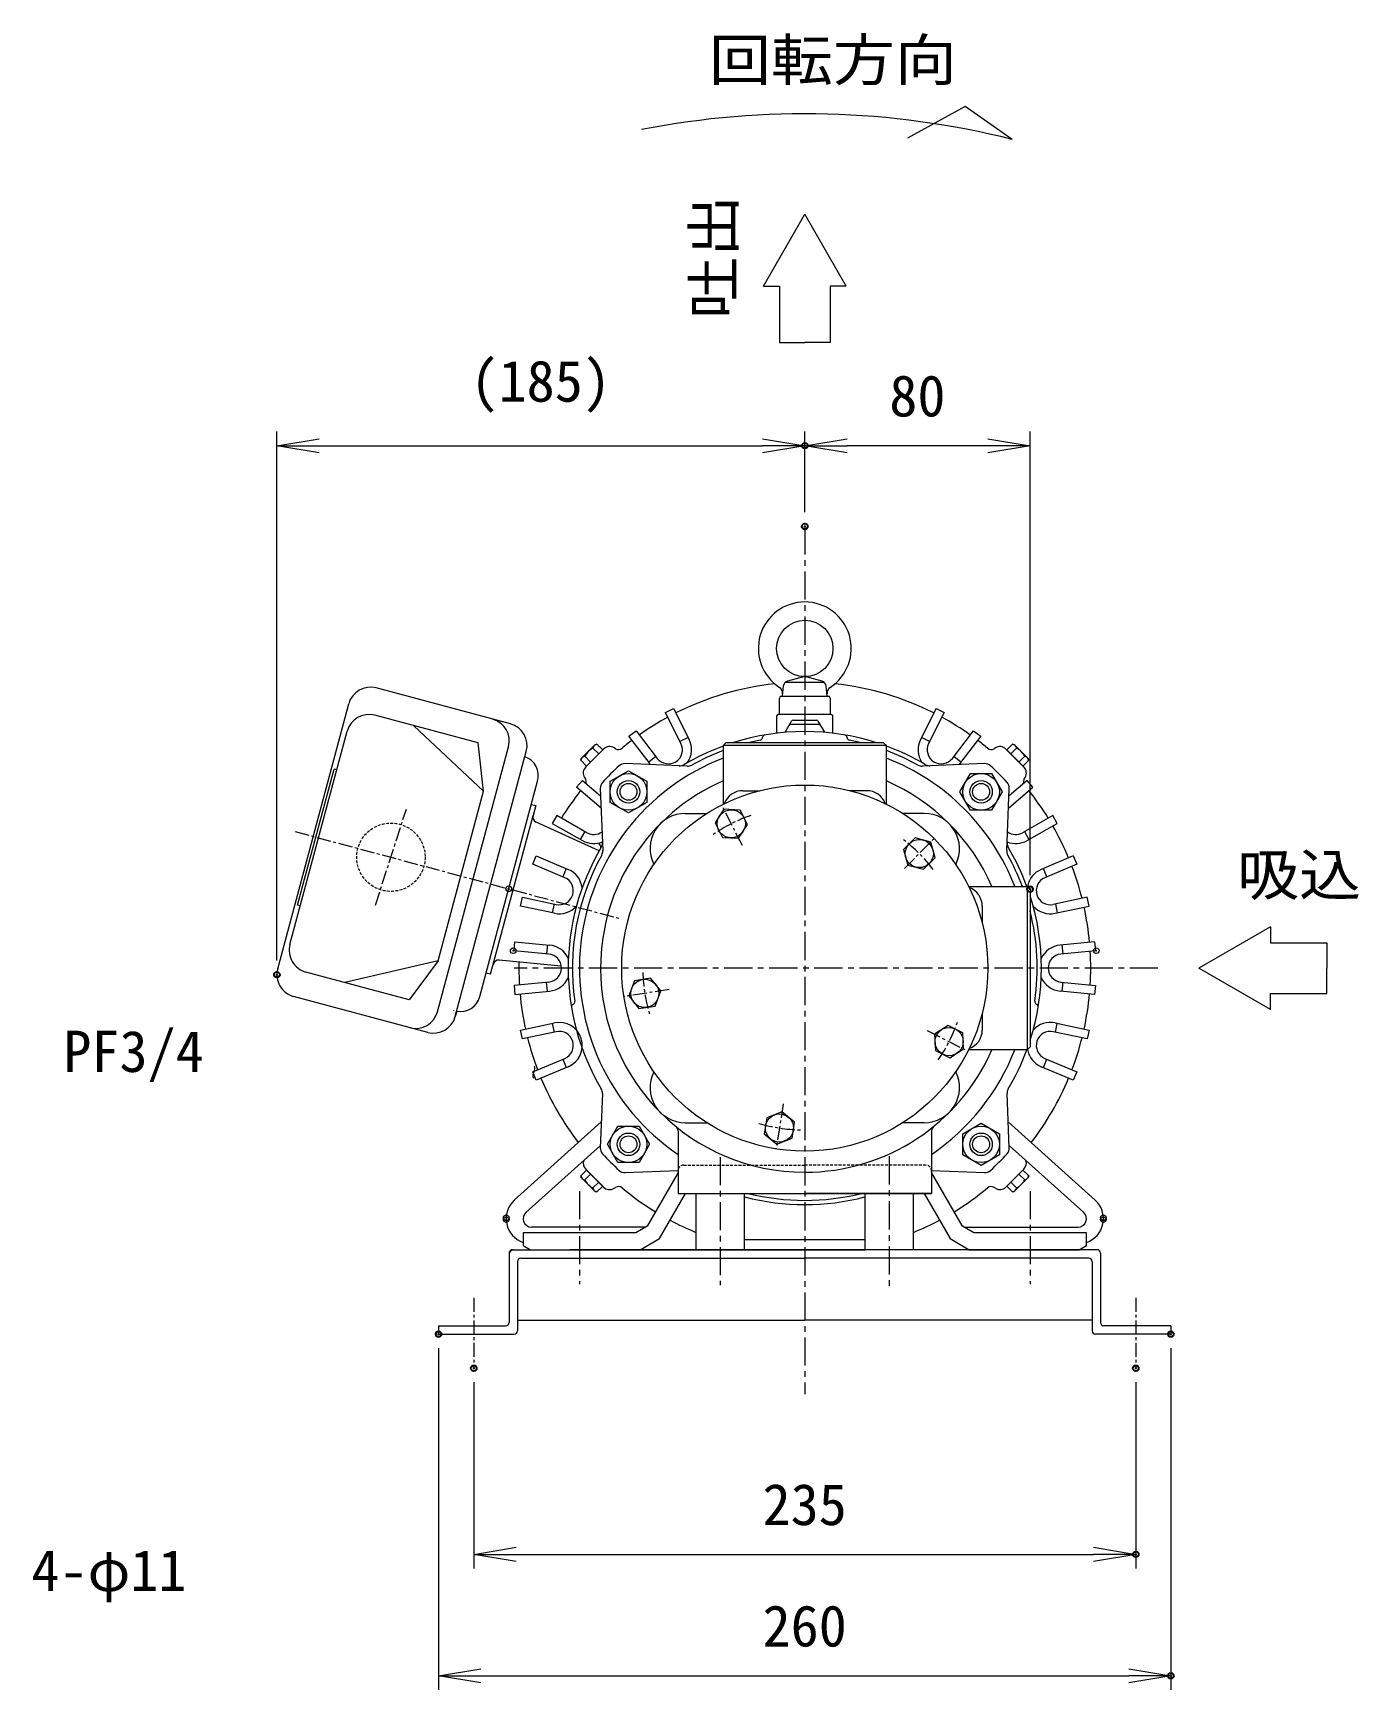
# Model space of a CAD drawing. Units: millimetres at full size, sheet at 1:4. Extents: x -742 to 843, y -393 to 799.
# Drawn here: x -742 to -271, y -192 to 397 of the extents above; entities that cross this region are included whole.
import ezdxf
from ezdxf.enums import TextEntityAlignment as Align

# ---------------------------------------------------------------- set-up
doc = ezdxf.new("R2010")
doc.units = ezdxf.units.MM
doc.header["$LTSCALE"] = 4
doc.header["$PDMODE"] = 32
doc.header["$PDSIZE"] = 2
for name, pattern in [('USER1', [2, 1.25, -0.25, 0.25, -0.25]), ('USER2', [0.375, 0.25, -0.125]), ('USER7', [4, 2.5, -0.5, 0.5, -0.5])]:
    doc.linetypes.add(name, pattern=pattern)
for name, color, linetype, lineweight in [('0-0_0', 7, 'Continuous', 18), ('0-4_CENTER', 1, 'USER1', 18), ('0-5_HIDDEN', 1, 'USER2', 18), ('0-9_1', 7, 'Continuous', 18), ('0-A_EXTCNT-LMEC0', 7, 'Continuous', 18), ('0-F_9', 7, 'Continuous', 18), ('1-4_HIDDLN-LMEC0', 7, 'Continuous', 18), ('1-5_PRTLST-SMEC0', 7, 'Continuous', 18), ('1-A_CSLAYER1', 7, 'Continuous', 18)]:
    doc.layers.add(name, color=color, linetype=linetype, lineweight=lineweight)
doc.layers.add('0-B_DEFPOINTS', color=7, linetype='Continuous')
doc.styles.add('ＭＳ ゴシック', font='')
doc.styles.get('ＭＳ ゴシック').set_extended_font_data('MS Gothic')

# ---------------------------------------------------------------- blocks, each defined once
blk = doc.blocks.new('_OPEN')
at = {"layer": '0-0_0'}
blk.add_line((0, 0), (-1, 0), dxfattribs=at)
blk.add_lwpolyline([(-1, 0.1667), (0, 0), (-1, -0.1667)], dxfattribs=at)
blk = doc.blocks.new('D93')
at = {"layer": '0-0_0', "color": 1}
for p, q in [((718.839, 961.377), (718.839, 1118.874)), ((703.839, 1113.874), (653.839, 1113.874))]:
    blk.add_line(p, q, dxfattribs=at)
at = {"layer": '0-B_DEFPOINTS'}
for p in [(638.839, 1113.874), (718.839, 956.377)]:
    blk.add_point(p, dxfattribs=at)
at = {"layer": '0-0_0', "xscale": 15, "yscale": 15, "rotation": 180}
blk.add_blockref('_OPEN', (638.839, 1113.874), dxfattribs=at)
at = {"layer": '0-0_0', "xscale": 15, "yscale": 15}
blk.add_blockref('_OPEN', (718.839, 1113.874), dxfattribs=at)
at = {"layer": '0-0_0', "style": 'ＭＳ ゴシック'}
blk.add_text('80', height=14.66, dxfattribs=at).set_placement((668.839, 1119.874), align=Align.BOTTOM_LEFT)
blk = doc.blocks.new('D90')
at = {"layer": '0-0_0', "color": 1}
for p, q in [((508.839, 793.377), (508.839, 672.066)), ((768.839, 793.377), (768.839, 672.066)), ((523.839, 677.066), (753.839, 677.066))]:
    blk.add_line(p, q, dxfattribs=at)
at = {"layer": '0-B_DEFPOINTS'}
for p in [(508.839, 798.377), (768.839, 798.377), (768.839, 677.066)]:
    blk.add_point(p, dxfattribs=at)
at = {"layer": '0-0_0', "xscale": 15, "yscale": 15, "rotation": 180}
blk.add_blockref('_OPEN', (508.839, 677.066), dxfattribs=at)
at = {"layer": '0-0_0', "xscale": 15, "yscale": 15}
blk.add_blockref('_OPEN', (768.839, 677.066), dxfattribs=at)
at = {"layer": '0-0_0', "style": 'ＭＳ ゴシック'}
blk.add_text('260', height=14.66, dxfattribs=at).set_placement((623.839, 683.066), align=Align.BOTTOM_LEFT)
blk = doc.blocks.new('D91')
at = {"layer": '0-0_0', "color": 1}
for p, q in [((521.339, 781.275), (521.339, 715.184)), ((756.339, 781.275), (756.339, 715.184)), ((536.339, 720.184), (741.339, 720.184))]:
    blk.add_line(p, q, dxfattribs=at)
at = {"layer": '0-B_DEFPOINTS'}
for p in [(521.339, 786.275), (756.339, 786.275), (756.339, 720.184)]:
    blk.add_point(p, dxfattribs=at)
at = {"layer": '0-0_0', "xscale": 15, "yscale": 15, "rotation": 180}
blk.add_blockref('_OPEN', (521.339, 720.184), dxfattribs=at)
at = {"layer": '0-0_0', "xscale": 15, "yscale": 15}
blk.add_blockref('_OPEN', (756.339, 720.184), dxfattribs=at)
at = {"layer": '0-0_0', "style": 'ＭＳ ゴシック'}
blk.add_text('235', height=14.66, dxfattribs=at).set_placement((623.839, 726.184), align=Align.BOTTOM_LEFT)
blk = doc.blocks.new('D92')
at = {"layer": '0-0_0', "color": 1}
for p, q in [((451.442, 931.029), (451.442, 1118.874)), ((638.839, 1090.217), (638.839, 1118.874)), ((466.442, 1113.874), (623.839, 1113.874))]:
    blk.add_line(p, q, dxfattribs=at)
at = {"layer": '0-B_DEFPOINTS'}
for p in [(638.839, 1113.874), (638.839, 1085.217), (451.442, 926.029)]:
    blk.add_point(p, dxfattribs=at)
at = {"layer": '0-0_0', "xscale": 15, "yscale": 15, "rotation": 180}
blk.add_blockref('_OPEN', (451.442, 1113.874), dxfattribs=at)
at = {"layer": '0-0_0', "xscale": 15, "yscale": 15}
blk.add_blockref('_OPEN', (638.839, 1113.874), dxfattribs=at)
at = {"layer": '0-0_0', "style": 'ＭＳ ゴシック'}
blk.add_text('(185)', height=14.66, dxfattribs=at).set_placement((520.14, 1125.112), align=Align.BOTTOM_LEFT)
blk = doc.blocks.new('BLKF0005')
at = {"layer": '1-A_CSLAYER1'}
for p, q in [((576.885, 65.903), (578.926, 67.944)), ((581.784, 65.086), (579.743, 63.045))]:
    blk.add_line(p, q, dxfattribs=at)
blk.add_lwpolyline([(583.213, 63.658), (581.171, 61.616), (580.567, 61.777), (575.618, 66.727), (575.456, 67.331), (577.498, 69.372)], close=True, dxfattribs=at)
for centre, radius, start, end in [((577.236, 67.639), 1.789, 190.616, 259.384), ((582.821, 68.981), 6.687, 207.412, 242.588), ((581.479, 63.396), 1.789, 190.616, 259.384)]:
    blk.add_arc(centre, radius, start, end, dxfattribs=at)
blk = doc.blocks.new('BLKF0004')
at = {"layer": '1-A_CSLAYER1'}
for p, q in [((579.743, 219.185), (581.784, 217.144)), ((578.926, 214.286), (576.885, 216.327))]:
    blk.add_line(p, q, dxfattribs=at)
blk.add_lwpolyline([(577.498, 212.857), (575.456, 214.899), (575.618, 215.502), (580.567, 220.452), (581.171, 220.613), (583.213, 218.572)], close=True, dxfattribs=at)
for centre, radius, start, end in [((582.821, 213.249), 6.687, 117.412, 152.588), ((581.479, 218.834), 1.789, 100.616, 169.384), ((577.236, 214.591), 1.789, 100.616, 169.384)]:
    blk.add_arc(centre, radius, start, end, dxfattribs=at)
blk = doc.blocks.new('BLKF0006')
at = {"layer": '1-A_CSLAYER1'}
for p, q in [((730.167, 63.045), (728.126, 65.086)), ((730.984, 67.944), (733.025, 65.903))]:
    blk.add_line(p, q, dxfattribs=at)
blk.add_lwpolyline([(732.412, 69.372), (734.454, 67.331), (734.292, 66.727), (729.343, 61.777), (728.739, 61.616), (726.697, 63.658)], close=True, dxfattribs=at)
for centre, radius, start, end in [((727.089, 68.981), 6.687, 297.412, 332.588), ((732.674, 67.639), 1.789, 280.616, 349.384), ((728.431, 63.396), 1.789, 280.616, 349.384)]:
    blk.add_arc(centre, radius, start, end, dxfattribs=at)
blk = doc.blocks.new('BLKF0003')
at = {"layer": '1-A_CSLAYER1'}
for p, q in [((728.126, 217.144), (730.167, 219.185)), ((733.025, 216.327), (730.984, 214.286))]:
    blk.add_line(p, q, dxfattribs=at)
blk.add_lwpolyline([(726.697, 218.572), (728.739, 220.613), (729.343, 220.452), (734.292, 215.502), (734.454, 214.899), (732.412, 212.857)], close=True, dxfattribs=at)
for centre, radius, start, end in [((728.431, 218.834), 1.789, 10.616, 79.384), ((727.089, 213.249), 6.687, 27.412, 62.588), ((732.674, 214.591), 1.789, 10.616, 79.384)]:
    blk.add_arc(centre, radius, start, end, dxfattribs=at)

msp = doc.modelspace()

# ---------------------------------------------------------------- linework, layer by layer
at = {"layer": '0-0_0'}
for p, q in [((-411.039, 370.641), (-431.549, 359.418)), ((-394.319, 358.96), (-411.039, 370.641)), ((-489.344, -35.314), (-446.644, -35.314))]:
    msp.add_line(p, q, dxfattribs=at)
msp.add_arc((-467.994, 64.686), 303.356, 75.94427, 101.01385, dxfattribs=at)
at = {"layer": '0-4_CENTER', "linetype": 'USER7'}
for p, q in [((-467.994, 221.526), (-467.994, -86.575)), ((-342.609, 64.686), (-571.137, 64.686)), ((-497.994, -2.412), (-497.994, -47.905)), ((-437.994, -2.141), (-437.994, -48.094)), ((-547.994, -14.5), (-547.994, -47.592)), ((-387.994, -14.5), (-387.994, -47.592))]:
    msp.add_line(p, q, dxfattribs=at)
at = {"layer": '0-4_CENTER'}
for p, q in [((-620.426, 86.972), (-609.446, 121.147)), ((-648.934, 113.169), (-533.871, 82.338))]:
    msp.add_line(p, q, dxfattribs=at)
at = {"layer": '0-5_HIDDEN'}
for p in [(-510.994, -5.314), (-424.994, -5.314)]:
    msp.add_line(p, (-467.994, -5.314), dxfattribs=at)
msp.add_circle((-614.936, 104.059), 12.137, dxfattribs=at)
for centre, start, end in [((-510.994, -7.314), 90, 180), ((-424.994, -7.314), 0, 90)]:
    msp.add_arc(centre, 2, start, end, dxfattribs=at)
at = {"layer": '0-9_1'}
for p, q in [((-495.994, 144.686), (-496.994, 143.686)), ((-496.994, 143.686), (-496.994, 122.859)), ((-439.994, 144.686), (-495.994, 144.686)), ((-438.994, 143.686), (-439.994, 144.686)), ((-438.994, 122.859), (-438.994, 143.686)), ((-387.994, 92.686), (-387.994, 36.686)), ((-388.994, 35.686), (-409.822, 35.686)), ((-387.994, 36.686), (-388.994, 35.686)), ((-512.994, -15.314), (-467.994, -15.314)), ((-506.644, -15.314), (-506.644, -35.314)), ((-489.344, -35.314), (-489.344, -15.314)), ((-422.994, -15.314), (-467.994, -15.314)), ((-446.644, -15.314), (-446.644, -35.314)), ((-429.344, -35.314), (-429.344, -15.314))]:
    msp.add_line(p, q, dxfattribs=at)
at = {"layer": '0-9_1', "color": 1, "linetype": 'USER1'}
for p, q in [((-490.149, 108.167), (-497.503, 122.602)), ((-432.639, 100.042), (-422.032, 110.648)), ((-516.193, 57.052), (-532.194, 54.518)), ((-424.513, 42.532), (-410.079, 35.177)), ((-475.628, 16.487), (-478.162, 0.487))]:
    msp.add_line(p, q, dxfattribs=at)
at = {"layer": '0-9_1'}
for points in [[(-499.864, 116.221), (-497.243, 111.077), (-491.477, 110.775), (-488.333, 115.617), (-490.954, 120.761), (-496.72, 121.063)], [(-428.83, 110.922), (-432.912, 106.839), (-431.418, 101.263), (-425.841, 99.768), (-421.759, 103.851), (-423.253, 109.427)], [(-526.855, 50.301), (-521.153, 51.205), (-519.084, 56.595), (-522.717, 61.081), (-528.419, 60.178), (-530.489, 54.788)], [(-411.919, 41.726), (-417.063, 44.347), (-421.905, 41.203), (-421.603, 35.437), (-416.459, 32.816), (-411.617, 35.961)], [(-472.502, 4.261), (-471.599, 9.963), (-476.086, 13.597), (-481.476, 11.528), (-482.379, 5.825), (-477.892, 2.192)]]:
    msp.add_lwpolyline(points, close=True, dxfattribs=at)
msp.add_lwpolyline([(-409.822, 93.686), (-388.994, 93.686), (-387.994, 92.686)], dxfattribs=at)
for centre in [(-494.098, 115.919), (-427.335, 105.345), (-524.786, 55.691), (-416.761, 38.582), (-476.989, 7.894)]:
    msp.add_circle(centre, 5, dxfattribs=at)
msp.add_arc((-571.394, -36.914), 1.6, 90, 180, dxfattribs=at)
at = {"layer": '0-A_EXTCNT-LMEC0'}
for p, q in [((-482.694, 306.887), (-467.994, 332.348)), ((-453.294, 306.887), (-467.994, 332.348)), ((-482.694, 306.887), (-476.994, 306.887)), ((-476.994, 306.887), (-476.994, 286.83)), ((-476.994, 306.887), (-476.994, 286.83)), ((-453.294, 306.887), (-458.994, 306.887)), ((-458.994, 306.887), (-458.994, 286.83)), ((-476.994, 286.83), (-467.994, 286.83)), ((-458.994, 286.83), (-467.994, 286.83)), ((-302.672, 79.386), (-328.133, 64.686)), ((-282.615, 73.686), (-282.615, 64.686)), ((-302.672, 49.986), (-328.133, 64.686)), ((-282.615, 55.686), (-282.615, 64.686)), ((-302.672, 55.686), (-282.615, 55.686)), ((-572.994, -36.514), (-572.994, -61.114)), ((-571.794, -35.314), (-477.994, -35.314)), ((-569.994, -39.514), (-569.994, -64.114)), ((-568.794, -38.314), (-467.994, -38.314)), ((-367.194, -38.314), (-467.994, -38.314)), ((-364.194, -35.314), (-457.994, -35.314)), ((-365.994, -39.514), (-365.994, -64.114)), ((-362.994, -36.514), (-362.994, -61.114)), ((-597.994, -62.314), (-574.194, -62.314)), ((-597.994, -62.314), (-597.994, -65.314)), ((-569.994, -60.314), (-467.994, -60.314)), ((-365.994, -60.314), (-467.994, -60.314)), ((-337.994, -62.314), (-361.794, -62.314)), ((-337.994, -62.314), (-337.994, -65.314)), ((-597.994, -65.314), (-571.194, -65.314)), ((-337.994, -65.314), (-364.794, -65.314))]:
    msp.add_line(p, q, dxfattribs=at)
at = {"layer": '0-A_EXTCNT-LMEC0', "color": 1, "linetype": 'USER1'}
for p, q in [((-585.494, -52.403), (-585.494, -77.416)), ((-350.494, -52.403), (-350.494, -77.416))]:
    msp.add_line(p, q, dxfattribs=at)
at = {"layer": '0-A_EXTCNT-LMEC0'}
for points in [[(-302.672, 79.386), (-302.672, 73.686), (-282.615, 73.686)], [(-302.672, 49.986), (-302.672, 55.686), (-282.615, 55.686)]]:
    msp.add_lwpolyline(points, dxfattribs=at)
for centre, start, end in [((-571.794, -36.514), 90, 180), ((-568.794, -39.514), 90, 180), ((-367.194, -39.514), 0, 90), ((-364.194, -36.514), 0, 90), ((-574.194, -61.114), 270, 0), ((-571.194, -64.114), 270, 0), ((-364.794, -64.114), 180, 270), ((-361.794, -61.114), 180, 270)]:
    msp.add_arc(centre, 1.2, start, end, dxfattribs=at)
at = {"layer": '0-F_9'}
for p, q in [((-512.994, -15.314), (-422.994, -15.314)), ((-364.594, -35.314), (-551.394, -35.314))]:
    msp.add_line(p, q, dxfattribs=at)
at = {"layer": '1-4_HIDDLN-LMEC0'}
msp.add_circle((-467.994, 64.686), 65, dxfattribs=at)
at = {"layer": '1-4_HIDDLN-LMEC0', "color": 1, "linetype": 'USER1'}
for start, end in [(109.52133, 124.47867), (37.52133, 52.47867), (181.52133, 196.47867), (325.52133, 340.47867), (253.52133, 268.47867)]:
    msp.add_arc((-467.994, 64.686), 57.5, start, end, dxfattribs=at)
at = {"layer": '1-5_PRTLST-SMEC0'}
for p, q in [((-438.994, 143.686), (-496.994, 143.686)), ((-489.994, 127.686), (-483.994, 127.686)), ((-445.994, 127.686), (-451.994, 127.686)), ((-510.42, 119.613), (-502.752, 119.613)), ((-425.568, 119.613), (-433.236, 119.613)), ((-388.994, 93.686), (-388.994, 35.686)), ((-404.994, 86.686), (-404.994, 80.686)), ((-404.994, 48.686), (-404.994, 42.686)), ((-512.994, 6.883), (-512.994, -15.314)), ((-510.42, 9.76), (-502.752, 9.76)), ((-425.568, 9.76), (-433.236, 9.76)), ((-422.994, 6.883), (-422.994, -15.314))]:
    msp.add_line(p, q, dxfattribs=at)
for centre, radius, start, end in [((-467.994, 64.686), 72.5, 113.57819, 180), ((-467.994, 64.686), 72.5, 23.57818, 66.42183), ((-489.994, 120.686), 7, 90.00001, 160.14225), ((-445.994, 120.686), 7, 19.85775, 89.99999), ((-510.42, 107.113), 12.5, 89.99994, 206.79), ((-425.568, 107.113), 12.5, 333.20995, 90.00001), ((-411.994, 86.686), 7, 0, 70.14224), ((-467.994, 64.686), 72.5, 180, 270), ((-411.994, 42.686), 7, 289.85776, 0), ((-467.994, 64.686), 72.5, 270, 336.42182), ((-510.42, 22.26), 12.5, 153.21003, 270.00008), ((-425.568, 22.26), 12.5, 269.99999, 26.79005), ((-514.994, 6.883), 2, 0, 50.88548), ((-420.994, 6.883), 2, 129.11452, 180)]:
    msp.add_arc(centre, radius, start, end, dxfattribs=at)
at = {"layer": '1-A_CSLAYER1'}
for p, q in [((-475.632, 164.809), (-475.994, 161.186)), ((-474.873, 166.186), (-461.115, 166.186)), ((-467.994, 168.186), (-474.157, 166.543)), ((-461.831, 166.543), (-467.994, 168.186)), ((-459.994, 161.186), (-460.356, 164.809)), ((-572.512, 151.392), (-620.112, 164.146)), ((-476.994, 155.27), (-476.994, 160.586)), ((-476.394, 161.186), (-459.594, 161.186)), ((-458.994, 160.586), (-458.994, 155.27)), ((-655.119, 64.408), (-629.91, 158.49)), ((-583.956, 144.623), (-620.661, 154.458)), ((-514.603, 156.894), (-509.093, 145.862)), ((-477.994, 154.086), (-477.994, 148.159)), ((-458.594, 154.686), (-477.394, 154.686)), ((-457.994, 148.159), (-457.994, 154.086)), ((-421.385, 156.894), (-426.895, 145.862)), ((-418.522, 155.464), (-424.032, 144.432)), ((-421.385, 156.894), (-418.522, 155.464)), ((-650.75, 73.073), (-630.459, 148.802)), ((-582.055, 127.55), (-606.833, 150.753)), ((-530.437, 147), (-527.897, 148.946)), ((-527.897, 148.946), (-520.398, 139.157)), ((-474.951, 148.431), (-472.667, 152.386)), ((-462.974, 151.186), (-473.014, 151.186)), ((-472.148, 152.686), (-463.84, 152.686)), ((-463.321, 152.386), (-461.037, 148.431)), ((-415.59, 139.157), (-408.091, 148.946)), ((-408.091, 148.946), (-405.551, 147)), ((-598.367, 49.202), (-573.158, 143.283)), ((-592.064, 47.513), (-566.855, 141.594)), ((-582.055, 127.55), (-583.956, 144.623)), ((-539.412, 142.468), (-545.776, 136.104)), ((-535.217, 142.587), (-535.694, 142.887)), ((-522.938, 137.211), (-530.437, 147)), ((-509.441, 146.559), (-512.304, 145.129)), ((-483.004, 146.498), (-482.984, 146.638)), ((-452.984, 146.498), (-453.004, 146.638)), ((-423.684, 145.129), (-426.547, 146.559)), ((-405.551, 147), (-413.05, 137.211)), ((-400.294, 142.887), (-400.771, 142.587)), ((-390.212, 136.104), (-396.576, 142.468)), ((-648.041, 87.048), (-635.101, 135.344)), ((-634.134, 135.085), (-635.101, 135.344)), ((-509.728, 136.381), (-531.777, 137.298)), ((-520.871, 139.776), (-523.412, 137.829)), ((-404.211, 137.298), (-426.26, 136.381)), ((-412.576, 137.829), (-415.117, 139.776)), ((-583.336, 54.595), (-562.838, 131.097)), ((-549.003, 128.917), (-546.927, 131.352)), ((-546.927, 131.352), (-540.497, 125.869)), ((-546.194, 132.386), (-545.895, 131.91)), ((-537.073, 131.018), (-530.573, 134.771)), ((-537.073, 123.513), (-537.073, 131.018)), ((-530.573, 134.771), (-524.073, 131.018)), ((-524.073, 131.018), (-524.073, 123.513)), ((-409.168, 133.765), (-401.662, 133.765)), ((-401.662, 133.765), (-397.91, 127.265)), ((-389.061, 131.352), (-395.491, 125.869)), ((-390.093, 131.91), (-389.794, 132.386)), ((-386.985, 128.917), (-389.061, 131.352)), ((-598.206, 67.276), (-582.055, 127.55)), ((-540.316, 121.509), (-549.003, 128.917)), ((-540.605, 128.469), (-539.689, 106.42)), ((-397.91, 127.265), (-401.662, 120.765)), ((-396.299, 106.42), (-395.383, 128.469)), ((-395.672, 121.509), (-386.985, 128.917)), ((-579.565, 62.488), (-564.471, 118.819)), ((-556.058, 118.842), (-557.636, 116.058)), ((-545.33, 112.761), (-556.058, 118.842)), ((-530.573, 119.76), (-537.073, 123.513)), ((-524.073, 123.513), (-530.573, 119.76)), ((-401.662, 120.765), (-409.168, 120.765)), ((-379.93, 118.842), (-390.658, 112.761)), ((-378.352, 116.058), (-379.93, 118.842)), ((-540.95, 106.321), (-563.365, 116.48)), ((-557.636, 116.058), (-546.908, 109.977)), ((-547.586, 110.361), (-546.008, 113.145)), ((-389.98, 113.145), (-388.403, 110.361)), ((-389.08, 109.977), (-378.352, 116.058)), ((-564.568, 101.585), (-563.32, 104.531)), ((-553.214, 96.775), (-564.568, 101.585)), ((-563.32, 104.531), (-551.965, 99.721)), ((-552.683, 100.025), (-553.931, 97.079)), ((-372.668, 104.531), (-384.023, 99.721)), ((-382.057, 97.079), (-383.305, 100.025)), ((-371.42, 101.585), (-382.774, 96.775)), ((-372.668, 104.531), (-371.42, 101.585)), ((-367.721, 89.854), (-379.781, 87.281)), ((-367.053, 86.724), (-367.721, 89.854)), ((-647.075, 86.789), (-648.041, 87.048)), ((-556.875, 84.151), (-568.935, 86.724)), ((-556.969, 87.443), (-557.637, 84.314)), ((-379.113, 84.151), (-367.053, 86.724)), ((-379.019, 87.443), (-378.352, 84.314)), ((-570.89, 74.022), (-558.614, 72.849)), ((-559.39, 72.923), (-559.694, 69.738)), ((-365.098, 74.022), (-377.374, 72.849)), ((-364.794, 70.836), (-377.07, 69.664)), ((-376.294, 69.738), (-376.598, 72.923)), ((-365.098, 74.022), (-364.794, 70.836)), ((-598.206, 67.276), (-631.265, 59.57)), ((-598.206, 67.276), (-608.388, 53.44)), ((-554.438, 65.348), (-576.484, 67.517)), ((-608.388, 53.44), (-645.093, 63.275)), ((-579.565, 62.488), (-581.11, 62.902)), ((-559.39, 56.449), (-559.694, 59.635)), ((-377.07, 59.709), (-364.794, 58.536)), ((-376.598, 56.449), (-376.294, 59.635)), ((-601.862, 41.856), (-649.462, 54.61)), ((-570.89, 55.351), (-558.614, 56.524)), ((-365.098, 55.351), (-377.374, 56.524)), ((-364.794, 58.536), (-365.098, 55.351)), ((-592.674, 49.643), (-592.726, 49.45)), ((-592.674, 49.643), (-592.726, 49.45)), ((-592.064, 47.513), (-591.572, 49.348)), ((-591.572, 49.348), (-592.064, 47.513)), ((-550.139, 51.901), (-550.344, 51.783)), ((-385.644, 51.783), (-385.849, 51.901)), ((-556.207, 42.092), (-568.267, 39.519)), ((-557.637, 45.059), (-556.969, 41.929)), ((-367.721, 39.519), (-379.781, 42.092)), ((-379.113, 45.221), (-367.053, 42.648)), ((-379.019, 41.929), (-378.352, 45.059)), ((-367.053, 42.648), (-367.721, 39.519)), ((-564.568, 27.788), (-553.214, 32.598)), ((-551.965, 29.651), (-563.32, 24.842)), ((-553.931, 32.294), (-552.683, 29.347)), ((-372.668, 24.842), (-384.023, 29.651)), ((-383.305, 29.347), (-382.057, 32.294)), ((-382.774, 32.598), (-371.42, 27.788)), ((-563.32, 24.842), (-564.568, 27.788)), ((-371.42, 27.788), (-372.668, 24.842)), ((-539.806, 20.148), (-540.605, 0.904)), ((-395.383, 0.904), (-396.183, 20.148)), ((-540.223, 10.106), (-571.113, -17.707)), ((-538.079, 2.107), (-534.326, 8.607)), ((-534.326, 8.607), (-526.82, 8.607)), ((-411.915, 5.86), (-405.415, 9.613)), ((-405.415, 9.613), (-398.915, 5.86)), ((-395.765, 10.106), (-364.876, -17.707)), ((-567.06, -22.132), (-540.572, 1.718)), ((-534.326, -4.393), (-538.079, 2.107)), ((-411.915, -1.645), (-411.915, 5.86)), ((-398.915, 5.86), (-398.915, -1.645)), ((-368.929, -22.132), (-395.417, 1.718)), ((-526.82, -4.393), (-534.326, -4.393)), ((-405.415, -5.398), (-411.915, -1.645)), ((-398.915, -1.645), (-405.415, -5.398)), ((-545.776, -6.731), (-539.412, -13.095)), ((-531.777, -7.925), (-512.994, -7.144)), ((-512.994, -7.941), (-524, -27.004)), ((-422.994, -7.144), (-404.211, -7.925)), ((-411.988, -27.004), (-422.994, -7.941)), ((-390.212, -6.731), (-396.576, -13.095)), ((-535.694, -13.514), (-535.217, -13.214)), ((-519.608, -31.397), (-510.323, -15.314)), ((-425.665, -15.314), (-416.38, -31.397)), ((-400.294, -13.514), (-400.771, -13.214)), ((-528, -29.314), (-568, -29.314)), ((-568, -29.314), (-568, -33.814)), ((-524.536, -27.314), (-565, -27.314)), ((-524, -27.004), (-528, -29.314)), ((-407.988, -29.314), (-411.988, -27.004)), ((-411.452, -27.314), (-370.988, -27.314)), ((-367.988, -29.314), (-407.988, -29.314)), ((-367.988, -33.814), (-367.988, -29.314)), ((-526.393, -35.314), (-519.608, -31.397)), ((-446.644, -31.814), (-489.344, -31.814)), ((-416.38, -31.397), (-409.595, -35.314)), ((-370.586, -35.314), (-367.988, -33.814)), ((-409.595, -35.314), (-370.586, -35.314)), ((-375.494, -35.314), (-400.494, -35.314))]:
    msp.add_line(p, q, dxfattribs=at)
for points in [[(-511.956, 144.432), (-517.466, 155.464), (-514.603, 156.894)], [(-409.168, 120.765), (-412.921, 127.265), (-409.168, 133.765)], [(-565.063, 122.79), (-563.518, 122.375), (-564.471, 118.819)], [(-568.935, 86.724), (-568.267, 89.854), (-556.207, 87.281)], [(-558.919, 69.664), (-571.194, 70.836), (-570.89, 74.022)], [(-558.919, 59.709), (-571.194, 58.536), (-570.89, 55.351)], [(-568.267, 39.519), (-568.935, 42.648), (-556.875, 45.221)], [(-526.82, 8.607), (-523.067, 2.107), (-526.82, -4.393)], [(-568, -33.814), (-565.402, -35.314), (-526.393, -35.314)]]:
    msp.add_lwpolyline(points, dxfattribs=at)
for centre, radius in [((-467.994, 178.186), 10), ((-530.573, 127.265), 6.5), ((-530.573, 127.265), 3), ((-405.415, 127.265), 6.5), ((-405.415, 127.265), 3), ((-530.573, 2.107), 6.5), ((-405.415, 2.107), 6.5), ((-530.573, 2.107), 3), ((-405.415, 2.107), 3)]:
    msp.add_circle(centre, radius, dxfattribs=at)
at = {"layer": '1-A_CSLAYER1', "color": 1}
for centre in [(-530.573, 127.265), (-405.415, 127.265), (-530.573, 2.107), (-405.415, 2.107)]:
    msp.add_circle(centre, 4, dxfattribs=at)
at = {"layer": '1-A_CSLAYER1'}
for centre, radius, start, end in [((-467.994, 178.186), 16.5, 303.01147, 236.98853), ((-467.994, 64.686), 101.5, 96.04814, 116.82076), ((-473.642, 164.61), 2, 104.93142, 174.28941), ((-462.346, 164.61), 2, 5.71059, 75.06858), ((-467.994, 64.686), 101.5, 63.17924, 83.95186), ((-622.183, 156.419), 8, 75, 165), ((-476.394, 160.586), 0.6, 90, 180), ((-478.291, 162.338), 2.4, 354.28941, 56.98853), ((-457.697, 162.338), 2.4, 123.01147, 185.71059), ((-459.594, 160.586), 0.6, 0, 90), ((-622.732, 146.731), 8, 75, 165), ((-580.885, 145.353), 8, 345, 75), ((-467.994, 64.686), 101.5, 118.62759, 125.37241), ((-477.394, 154.086), 0.6, 99.59407, 180), ((-477.594, 155.27), 0.6, 279.59407, 0), ((-458.394, 155.27), 0.6, 180, 260.40593), ((-458.594, 154.086), 0.6, 0, 90), ((-467.994, 64.686), 101.5, 54.62759, 61.37241), ((-574.582, 143.665), 8, 345, 75), ((-467.994, 64.686), 84, 72.24722, 107.7528), ((-481.994, 146.497), 1, 99.71077, 171.87917), ((-473.014, 150.586), 0.6, 90, 150), ((-472.148, 152.086), 0.6, 90, 150), ((-463.84, 152.086), 0.6, 30, 90), ((-462.974, 150.586), 0.6, 30, 90), ((-453.994, 146.497), 1, 8.12083, 80.28923), ((-537.29, 140.347), 3, 57.85087, 135), ((-534.153, 144.28), 2, 237.85087, 309.73355), ((-467.994, 64.686), 101.5, 127.17924, 129.73355), ((-516.429, 142.198), 5, 217.45683, 26.54317), ((-467.994, 64.686), 84, 110.19634, 120.69772), ((-516.429, 142.198), 8.2, 326.38874, 26.54317), ((-467.994, 64.686), 82.5, 110.58002, 119.12094), ((-467.994, 64.686), 82.5, 101.04715, 104.14112), ((-483.994, 146.639), 1, 281.04715, 351.87917), ((-451.994, 146.639), 1, 188.12083, 258.95285), ((-467.994, 64.686), 82.5, 75.8589, 78.95285), ((-467.994, 64.686), 84, 59.30228, 69.80368), ((-467.994, 64.686), 82.5, 60.87906, 69.41999), ((-419.559, 142.198), 8.2, 153.45683, 213.61126), ((-419.559, 142.198), 5, 153.45683, 322.54317), ((-467.994, 64.686), 101.5, 50.26645, 52.82076), ((-401.835, 144.28), 2, 230.26645, 302.14913), ((-398.698, 140.347), 3, 45, 122.14913), ((-569.792, 132.96), 7.2, 345, 70.19936), ((-467.994, 64.686), 80, 111.25382, 235.77113), ((-543.654, 133.983), 3, 135, 212.14913), ((-467.994, 64.686), 97.5, 132.55273, 137.44727), ((-531.901, 134.3), 3, 87.62, 132.55273), ((-512.408, 139.495), 3, 267.62, 300.69772), ((-509.603, 139.379), 3, 267.62, 299.12094), ((-467.994, 64.686), 80, 21.25381, 68.7462), ((-426.385, 139.379), 3, 240.87906, 272.38), ((-423.58, 139.495), 3, 239.30228, 272.38), ((-419.559, 142.198), 8.2, 319.94105, 322.54317), ((-404.087, 134.3), 3, 47.44727, 92.38), ((-467.994, 64.686), 97.5, 42.55273, 47.44727), ((-392.334, 133.983), 3, 327.85087, 45), ((-547.588, 130.845), 2, 343.58324, 32.14913), ((-537.608, 128.594), 3, 137.44727, 182.38), ((-398.38, 128.594), 3, 357.62, 42.55273), ((-388.4, 130.845), 2, 147.85087, 196.41676), ((-467.994, 64.686), 101.5, 141.62759, 148.37241), ((-467.994, 64.686), 101.5, 31.62759, 38.37241), ((-562.539, 118.302), 2, 165, 245.61878), ((-542.865, 117.111), 5, 240.45683, 305.45757), ((-393.124, 117.111), 5, 234.54243, 299.54317), ((-467.994, 64.686), 101.5, 22.67924, 29.82076), ((-467.994, 64.686), 84, 149.30228, 210.69772), ((-542.865, 117.111), 8.2, 240.45683, 291.81815), ((-543.898, 106.766), 3.6, 9.48628, 40.26062), ((-542.803, 109.101), 3, 329.30228, 2.38), ((-542.686, 106.295), 3, 330.87906, 2.38), ((-393.302, 106.295), 3, 177.62, 209.12094), ((-393.185, 109.101), 3, 177.62, 210.69772), ((-393.124, 117.111), 8.2, 248.18185, 299.54317), ((-467.994, 64.686), 84, 20.19633, 30.69772), ((-467.994, 64.686), 82.5, 150.87906, 188.20681), ((-467.994, 64.686), 82.5, 20.58002, 29.12094), ((-467.994, 64.686), 101.5, 14.12759, 20.87241), ((-555.164, 92.171), 5, 257.95683, 67.04317), ((-555.164, 92.171), 8.2, 6.88874, 67.04317), ((-380.824, 92.171), 8.2, 112.95683, 170.01647), ((-380.824, 92.171), 5, 112.95683, 282.04317), ((-467.994, 64.686), 84, 342.24721, 17.75279), ((-555.164, 92.171), 8.2, 257.95683, 318.11126), ((-467.994, 64.686), 82.5, 351.79319, 14.14111), ((-380.824, 92.171), 8.2, 221.88874, 282.04317), ((-467.994, 64.686), 101.5, 5.17924, 12.32076), ((-643.023, 71.002), 8, 165, 255), ((-559.394, 64.686), 8.2, 24.38874, 84.54317), ((-376.594, 64.686), 8.2, 95.45683, 155.61126), ((-467.994, 64.686), 101.5, 356.62759, 3.37241), ((-576.68, 65.527), 2, 84.38123, 165), ((-467.994, 64.686), 101.5, 178.7915, 183.37241), ((-559.394, 64.686), 5, 275.45683, 84.54317), ((-376.594, 64.686), 5, 95.45683, 264.54317), ((-647.392, 62.338), 8, 165, 255), ((-559.394, 64.686), 8.2, 275.45683, 335.61126), ((-376.594, 64.686), 8.2, 204.38874, 264.54317), ((-590.291, 56.459), 7.2, 259.80064, 345), ((-467.994, 64.686), 101.5, 185.17924, 192.32076), ((-467.994, 64.686), 101.5, 347.67924, 354.82076), ((-606.094, 51.272), 8, 255, 345), ((-599.791, 49.583), 8, 255, 345), ((-599.791, 49.583), 8, 255, 345), ((-599.791, 49.583), 8, 255, 345), ((-549.844, 50.917), 1, 120, 189.54953), ((-550.639, 52.767), 1, 300, 8.20681), ((-385.349, 52.767), 1, 171.79319, 240), ((-386.144, 50.917), 1, 350.45047, 60), ((-555.164, 37.202), 8.2, 292.95683, 102.04317), ((-555.164, 37.202), 5, 292.95683, 102.04317), ((-380.824, 37.202), 8.2, 77.95683, 138.11126), ((-380.824, 37.202), 5, 77.95683, 247.04317), ((-467.994, 64.686), 101.5, 194.12759, 200.87241), ((-467.994, 64.686), 80, 304.22887, 338.74619), ((-467.994, 64.686), 84, 329.30228, 339.80367), ((-380.824, 37.202), 8.2, 189.98353, 247.04317), ((-467.994, 64.686), 101.5, 339.12759, 345.87241), ((-565.77, 29.013), 2, 323.436, 24.57894), ((-562.564, 26.621), 2, 143.436, 210), ((-467.994, 64.686), 101.5, 202.67924, 217.61005), ((-467.994, 64.686), 101.5, 322.38995, 337.32076), ((-542.803, 20.272), 3, 357.62, 30.69772), ((-393.185, 20.272), 3, 149.30228, 182.38), ((-537.608, 0.779), 3, 177.62, 222.55273), ((-398.38, 0.779), 3, 317.44727, 2.38), ((-543.654, -4.61), 3, 160.36406, 225), ((-467.994, 64.686), 97.5, 222.55273, 227.44727), ((-467.994, 64.686), 97.5, 312.55273, 317.44727), ((-392.334, -4.61), 3, 315, 19.63594), ((-531.901, -4.928), 3, 227.44727, 272.38), ((-404.087, -4.928), 3, 267.62, 312.55273), ((-537.29, -10.974), 3, 225, 302.14913), ((-534.153, -14.908), 2, 50.26645, 122.14913), ((-467.994, 64.686), 101.5, 230.26645, 238.4996), ((-467.994, 64.686), 84, 255.27579, 284.72421), ((-467.994, 64.686), 82.5, 255.85889, 284.14111), ((-467.994, 64.686), 101.5, 301.5004, 309.73355), ((-401.835, -14.908), 2, 57.85087, 129.73355), ((-398.698, -10.974), 3, 237.85087, 315), ((-565, -24.314), 9, 132.7752, 250.52878), ((-565, -24.314), 3, 130.65729, 270), ((-370.988, -24.314), 3, 270, 49.34271), ((-370.988, -24.314), 9, 289.47122, 47.2248), ((-467.994, 64.686), 101.5, 241.88706, 247.61749), ((-467.994, 64.686), 101.5, 292.38251, 298.11294)]:
    msp.add_arc(centre, radius, start, end, dxfattribs=at)
for p in [(-573.087, 92.846), (-571.494, 70.865), (-364.494, 70.865), (-573.994, -23.974), (-361.994, -23.974), (-573.994, -24.653), (-361.994, -24.653)]:
    msp.add_point(p, dxfattribs=at)

# ---------------------------------------------------------------- block references
at = {"layer": '0-0_0'}
for name in ['D92', 'D93', 'D90', 'D91']:
    msp.add_blockref(name, (-1106.833, -863.691), dxfattribs=at)
at = {"layer": '1-A_CSLAYER1'}
for name in ['BLKF0004', 'BLKF0003', 'BLKF0005', 'BLKF0006']:
    msp.add_blockref(name, (-1122.949, -76.428), dxfattribs=at)

# ---------------------------------------------------------------- texts
at = {"layer": '0-0_0', "style": 'ＭＳ ゴシック', "width": 1.1}
for s, p in [('回転方向', (-501.988, 375.437)), ('吸込', (-314.518, 86.13))]:
    msp.add_text(s, height=14.66, dxfattribs=at).set_placement(p, align=Align.BOTTOM_LEFT)
msp.add_text('吐出', height=14.66, rotation=90, dxfattribs=at).set_placement((-488.646, 295.216), align=Align.BOTTOM_LEFT)
at = {"layer": '0-0_0', "style": 'ＭＳ ゴシック'}
for s, p in [('PF3/4', (-731.242, 23.405)), ('4-φ11', (-742.533, -160.95))]:
    msp.add_text(s, height=14.66, dxfattribs=at).set_placement(p, align=Align.BOTTOM_LEFT)

doc.saveas('drawing.dxf')
